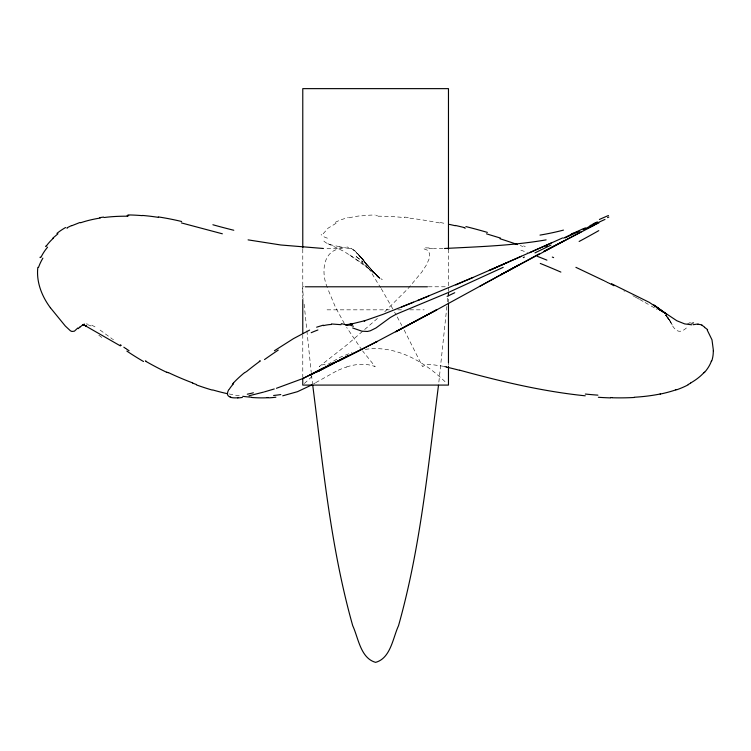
<?xml version="1.0" encoding="UTF-8"?>
<svg xmlns="http://www.w3.org/2000/svg" width="751" height="751" viewBox="0 0 751 751"><rect width="100%" height="100%" fill="white"/><g stroke="black" fill="none" stroke-linecap="round" stroke-linejoin="round"><path stroke-width="0.56" stroke-dasharray="3.75 2.82" d="M446.873 306.483L438.65 384.061M447.361 301.846L448.319 292.58M325.343 365.183C324.657 362.949 320.564 365.878 319.184 366.61L347.234 344.606L379.189 316.931M323.146 233.796L328.131 228.144L336.692 222.906M304.343 383.526L313.148 375.444M384.737 311.759L407.981 288.637L421.921 271.918L426.53 264.765L429.215 258.654L429.703 253.782L427.751 250.336L423.085 248.497M327.915 364.282L340.532 357.091L352.041 352.501M315.739 382.644L338.016 370.187M315.195 382.972L313.533 383.93M686.405 327.962C676.482 337.039 672.352 325.521 668.09 317.504M351.327 248.703L348.398 248.384M346.652 366.92C355.805 363.972 366.066 363.071 375.19 366.61L362.63 350.989M342.465 248.497C322.376 249.294 320.977 273.261 327.389 287.558M365.286 349.375C396.368 344.709 425.714 362.282 446.901 383.526M443.043 248.543L433.346 248.741M337.302 248.703L324.592 248.543M375.829 215.753L377.5 215.725M86.215 323.934L87.369 323.963M432.745 248.741L428.305 248.703M303.995 286.788L302.315 286.788L303.526 298.372M428.342 286.788L445.953 286.788M327.051 309.834L389.459 309.834M397.73 309.834L402.01 309.834M409.839 309.834L424.184 309.834M404.564 217.077L409.689 217.64M348.154 248.337L339.536 246.703M339.527 246.703C333.744 245.248 326.629 244.939 322.723 239.869M440.18 222.493L446.404 223.76M229.158 393.965L229.327 393.993A117.475 40.113 24.2 0 0 239.316 395.815M443.832 366.338L429.976 364.31L425.423 364.92L422.569 366.61L403.954 329.567M523.541 245.906L525.296 246.544M327.793 243.643L344.005 251.416L360.687 262.399M91.706 325.145L95.64 327.192M623.828 290.853L624.588 291.257M632.849 295.706L633.91 296.279M634.36 296.532L637.543 298.278M637.862 298.466L639.157 299.18M639.796 299.536L644.076 301.94M645.053 302.493L650.535 305.629M651.23 306.032L655.52 308.511M656.092 308.849L657.238 309.515M351.384 248.497C364.676 258.25 371.717 274.228 380.673 287.671M349.882 254.983L371.811 270.998L361.644 262.475L382.315 279.785M100.099 330.083L112.237 338.908M112.65 339.208L113.485 339.818M355.026 251.012L377.772 276.884M353.083 249.435L355.139 251.097M371.323 270.585L380.56 278.987L371.294 270.435L380.222 278.752L371.266 269.872L379.189 277.917L364.31 261.714L370.787 268.83M665.949 315.542L670.08 320.668L665.715 315.148M665.658 315.082L671.178 322.77L665.762 315.279M665.78 315.213L667.132 316.65M364.545 261.461L357.279 253.181L370.29 268.558M361.963 350.079L346.652 327.398M667.789 317.589L672.22 324.873M381.255 288.637L394.05 311.167M344.409 323.615L335.509 307.319L327.689 288.637M394.575 312.125L396.152 315.007M397.213 316.931L401.813 325.521M311.477 374.815L312.594 384.061M304.127 304.164L306.774 329.642M306.896 330.806L311.243 372.496M448.469 249.163L448.469 286.657M448.469 287.83L448.469 291.35M448.469 292.514L448.469 301.893M448.469 362.817L448.469 365.164M302.775 249.163L302.775 298.372M302.775 334.702L302.775 376.88M429.159 247.952A65.994 21.929 -9.2 0 1 424.043 247.792M343.414 247.661A65.994 19.62 -12.8 0 1 338.372 247.905M338.288 370.224A79.719 23.901 0 0 1 346.859 366.976M98.794 335.19A83.445 23.929 51.3 0 1 102.906 338.335M87.538 324.714A40.291 18.662 68.2 0 1 91.866 326.422M348.708 247.417A65.994 2.309 21.3 0 1 346.962 246.929M689.859 323.981A61.329 28.622 -68.7 0 1 690.338 323.794M687.634 323.747A92.495 37.503 -60.5 0 1 690.479 322.489M520.847 250.139A301.17 112.162 13.9 0 1 527.455 252.571M520.199 245.539A276.743 113.889 13 0 1 522.874 246.497M409.933 218.184A158.076 59.263 13 0 1 440.17 223.066M377.96 216.204A124.45 48.524 13.3 0 1 404.855 217.649M361.804 215.837A107.28 42.61 13.5 0 1 375.012 214.964M348.99 217.828A100.136 38.057 12.6 0 1 361.184 215.706M335.246 222.371A99.123 35.945 11.3 0 1 348.37 217.574M327.436 238.17A129.576 25.112 -16.6 0 1 321.118 234.425M359.034 258.766L355.167 255.697L363.015 262.174L359.034 258.766M377.875 276.95L371.088 269.187L377.875 276.95M361.963 258.391L359.616 255.687L364.517 261.451L361.973 258.391"/><path stroke-width="1.13" d="M713.431 350.745L711.986 339.818L707.235 330.083M37.841 267.337C36.142 281.841 41.784 296.232 50.364 307.713M438.509 385.216C428.192 465.733 420.635 547.301 398.528 625.686C392.876 637.852 390.736 658.214 375.622 662.363C360.508 658.214 358.368 637.852 352.717 625.686C330.6 547.301 323.052 465.733 312.726 385.216M40.038 257.612L40.235 257.067M711.469 360.865L711.31 361.287M45.633 246.544L46.074 245.906M232.369 384.521L233.58 383.16M704.598 372.111L704.016 372.749M52.889 238.095L57.949 233.824M77.86 327.962L74.387 331.182L71.88 331.463L70.416 330.797L65.318 326.037L50.383 307.732M244.732 372.749L245.502 372.111M259.32 361.362L260.09 360.79M274.415 350.745L293.519 338.607L309.609 330.083M319.203 370.187L312.444 373.951M690.629 383.16L688.16 384.521M311.834 384.897L297.518 391.665L282.714 395.815M518.612 265.047L437.138 309.637L375.725 342.212M334.336 362.395L317.917 371.332L332.965 363.7L316.828 371.876L347.948 355.824L309.684 375.106L360.32 350.06M479.438 286.497L539.115 253.904M317.917 371.332L333.115 363.052M519.101 264.803L500.729 274.782L581.368 231.759M66.923 228.126L67.477 227.825M563.682 240.94L543.987 251.35L594.623 225.065M326.131 366.779L302.925 378.476M312.209 374.073L324.704 367.643L303.592 378.175M523.278 257.612L524.395 257.067M546.005 246.544L547.319 245.906M503.189 267.337L447.634 292.815L396.021 314.293L390.313 317.504L375.951 327.99L370.281 330.797L367.464 331.463L361.879 331.182L352.67 327.962M563.532 238.095L572.506 233.824M598.894 222.906L588.268 227.675M584.653 228.126L585.282 227.825M589.835 225.722L596.707 222.549M529.643 252.702L562.612 237.926M551.187 243.033L488.929 270.613M607.531 217.64L608.817 217.077M489.877 270.21L521.372 256.288M71.796 225.722L79.925 222.493M507.545 262.409L455.838 284.939M302.259 378.767L276.434 388.286M472.82 277.541L417.584 300.531M82.732 324.695L84.553 324.132M401.597 306.99L428.755 296.035M413.463 302.184L382.85 314.406L364.207 320.912L365.155 320.611L348.455 324.732L352.519 323.906L345.441 324.761L347.854 324.601M316.622 327.192L323.334 325.145M577.754 231.721L578.467 231.468M676.332 389.6L675.712 389.816M577.031 231.975L575.566 232.463M693.135 324.695L698.139 323.963M575.059 232.632L571.436 233.796M274.246 388.962L264.399 391.881M263.554 392.116L248.966 395.815M660.176 393.993L660.223 393.984A117.475 59.291 6.8 0 1 638.115 396.988L634.182 397.27M546.118 239.869C512.567 245.68 478.425 246.732 444.489 248.487M99.714 217.64L103.563 217.077M238.311 397.532L237.776 397.579M268.145 397.532L267.215 397.579M331.435 323.963L341.067 324.695M305.281 286.788L427.45 286.788M127.079 215.725L128.74 215.753M611.952 397.579L610.479 397.532M323.437 248.487L280.836 244.995L248.093 239.869M691.737 324.808L684.705 323.906L676.82 320.752L649.23 302.334L611.436 283.681M251.707 397.27L248.647 396.997A117.475 40.113 24.2 0 1 242.723 396.312M585.254 395.815C542.673 391.459 500.917 381.489 459.715 370.187M449.38 224.399L455.303 225.722M444.667 366.526L446.423 366.92M181.357 222.906L222.352 233.796M464.174 227.825L465.348 228.126M231.045 397.27L230.163 396.997M486.479 233.824L500.513 238.095M82.704 324.761L86.421 326.065L82.91 324.732M196.405 384.521L192.725 383.16M552.304 257.067L553.618 257.612M575.904 267.337L603.682 280.545M168.186 372.749L166.844 372.111M85.304 325.756L120.413 345.92M604.442 280.921L605.203 281.296M605.963 281.672L606.714 282.057M607.465 282.432L608.226 282.808M609.568 283.484L608.977 283.183M611.042 284.235L610.159 283.784M612.009 284.723L612.675 285.061M613.342 285.399L614.008 285.746M146.332 361.362L145.347 360.79M701.894 325.145L704.673 327.192M129.088 350.745L126.318 348.896M125.774 348.53L123.831 347.197M120.329 344.756L121.277 345.422M657.322 307.431L662.607 311.872M660.392 310.379L658.946 309.159L660.655 310.623M448.469 249.163L448.469 88.637L302.775 88.637L302.775 247.99M448.469 303.066L448.469 362.817M448.469 366.338L448.469 385.085L302.747 385.085L302.775 378.053M302.775 299.546L302.775 333.528M322.376 368.262A79.719 11.932 -15.2 0 1 319.55 370.112M253.387 392.792A198.808 31.157 -29 0 1 247.295 394.209M242.366 397.439A173.519 28.876 -30.3 0 1 237.663 397.964M237.438 397.795A144.445 23.703 -29.9 0 1 230.829 397.401M230.181 396.988A117.475 19.169 -29.7 0 1 227.431 394.012M227.506 393.928A105.957 17.292 -29.7 0 1 228.698 389.778M229.243 389.328A102.211 16.757 -29.5 0 1 233.176 384.146M233.063 383.395A107.309 18.024 -28.9 0 1 244.113 372.984M246.253 371.811A115.419 18.033 -29.7 0 1 260.081 361.118M264.521 359.569A125.107 20.624 -29.3 0 1 278.283 350.079M311.186 332.712A83.445 66.013 -11.8 0 1 317.908 329.989M323.474 325.634A40.291 38.048 -1.8 0 1 331.463 324.451M341.292 323.681A61.329 58.08 1.4 0 1 347.891 325.361M348.624 324.648A92.495 82.507 5.9 0 1 353.411 326.253M598.772 230.632A317.607 26.032 -22.9 0 1 579.134 241.475M447.117 296.373A301.17 1.953 -25.7 0 1 454.721 292.73M534.975 252.88A276.743 7.942 -27.3 0 1 550.905 245.126M599.392 219.461A232.266 6.74 -27.3 0 1 608.46 215.518M593.206 223.826A209.792 3.37 -26.3 0 1 597.383 221.911M565.09 237.87A158.076 1.089 -25.4 0 1 579.509 231.148M594.454 224.314A124.45 1.511 -26.3 0 1 604.977 219.423M597.214 223.254A107.28 1.436 -26.8 0 1 591.657 226.192M589.629 226.473A100.136 1.586 -25.5 0 1 583.198 229.665M583.724 228.464A99.123 2.272 -23.9 0 1 573.971 233.017M563.475 230.106A129.576 43.933 -1.7 0 1 539.997 235.11M280.799 394.547A198.808 66.989 23.5 0 1 273.608 395.477M275.88 397.213A173.519 60.221 24.7 0 1 268.576 397.861M267.431 397.748A144.445 49.66 24.4 0 1 251.97 397.504M227.234 393.646A105.957 36.151 24.2 0 1 212.805 389.966M212.12 390.041A102.211 34.555 24.1 0 1 196.471 384.925M192.707 382.926A107.309 35.203 23.9 0 1 168.327 372.562M166.684 372.308A115.419 39.963 23.9 0 1 146.069 361.484M143.535 361.531A125.107 42.047 24.1 0 1 126.863 351.083M80.273 326.995A61.329 29.458 68.5 0 1 82.807 324.883M78.357 328.647A92.495 45.004 59 0 1 80 326.807M38.508 267.44A317.607 119.7 7.6 0 1 42.882 258.166M40.986 257.264A301.17 114.114 13.2 0 1 47.585 247.154M46.346 245.999A276.743 105.947 16 0 1 53.302 238.255M56.916 233.411A232.266 88.759 16 0 1 65.581 227.525M67.233 227.722A209.792 78.752 14.7 0 1 71.533 225.6M80.554 222.803A158.076 58.184 13.7 0 1 100.315 218.015M104.201 217.508A124.45 47.013 14.5 0 1 127.576 216.213M127.923 214.927A107.28 41.183 14.9 0 1 142.305 215.65M142.446 215.443A100.136 36.47 14.2 0 1 158.564 217.386M158.311 216.917A99.123 33.673 13.7 0 1 181.648 221.498M233.796 230.257A129.576 18.822 18.1 0 1 212.89 224.756M446.601 367.108A79.719 11.969 15.2 0 1 459.715 370.337M597.909 395.148A198.808 98.137 6.9 0 1 585.339 394.05M610.554 397.899A173.519 89.097 7 0 1 598.378 397.288M634.285 397.476A144.445 73.363 6.9 0 1 611.99 397.758M675.703 389.9A105.957 53.443 6.8 0 1 660.42 394.022M688.46 384.672A102.211 51.312 6.7 0 1 676.642 389.807M703.865 372.712A107.309 53.218 6.1 0 1 690.46 383.085M711.319 361.362A115.419 57.996 7.3 0 1 704.738 372.158M713.281 350.726A125.107 62.671 6.6 0 1 711.826 360.846M704.485 327.408A83.445 42.084 -46.1 0 1 707.602 329.689M698.008 324.394A40.291 19.395 -68 0 1 701.932 325.042M691.746 323.315A61.329 28.622 -68.7 0 1 693.577 322.846M540.279 263.432A317.607 93.668 16.1 0 1 560.875 272.087M537.265 256.307A301.17 112.162 13.9 0 1 546.916 260.146M499.997 238.743A276.743 113.889 13 0 1 517.514 244.591M465.892 226.577A232.266 95.508 12.9 0 1 487.38 232.397M455.369 225.441A209.792 82.122 13 0 1 464.259 227.562M436.688 309.816L395.824 331.726L436.688 309.816M377.237 341.452L338.401 361.09L377.237 341.452M655.858 306.37L653.745 305L666.531 314.2L655.858 306.37"/></g></svg>
